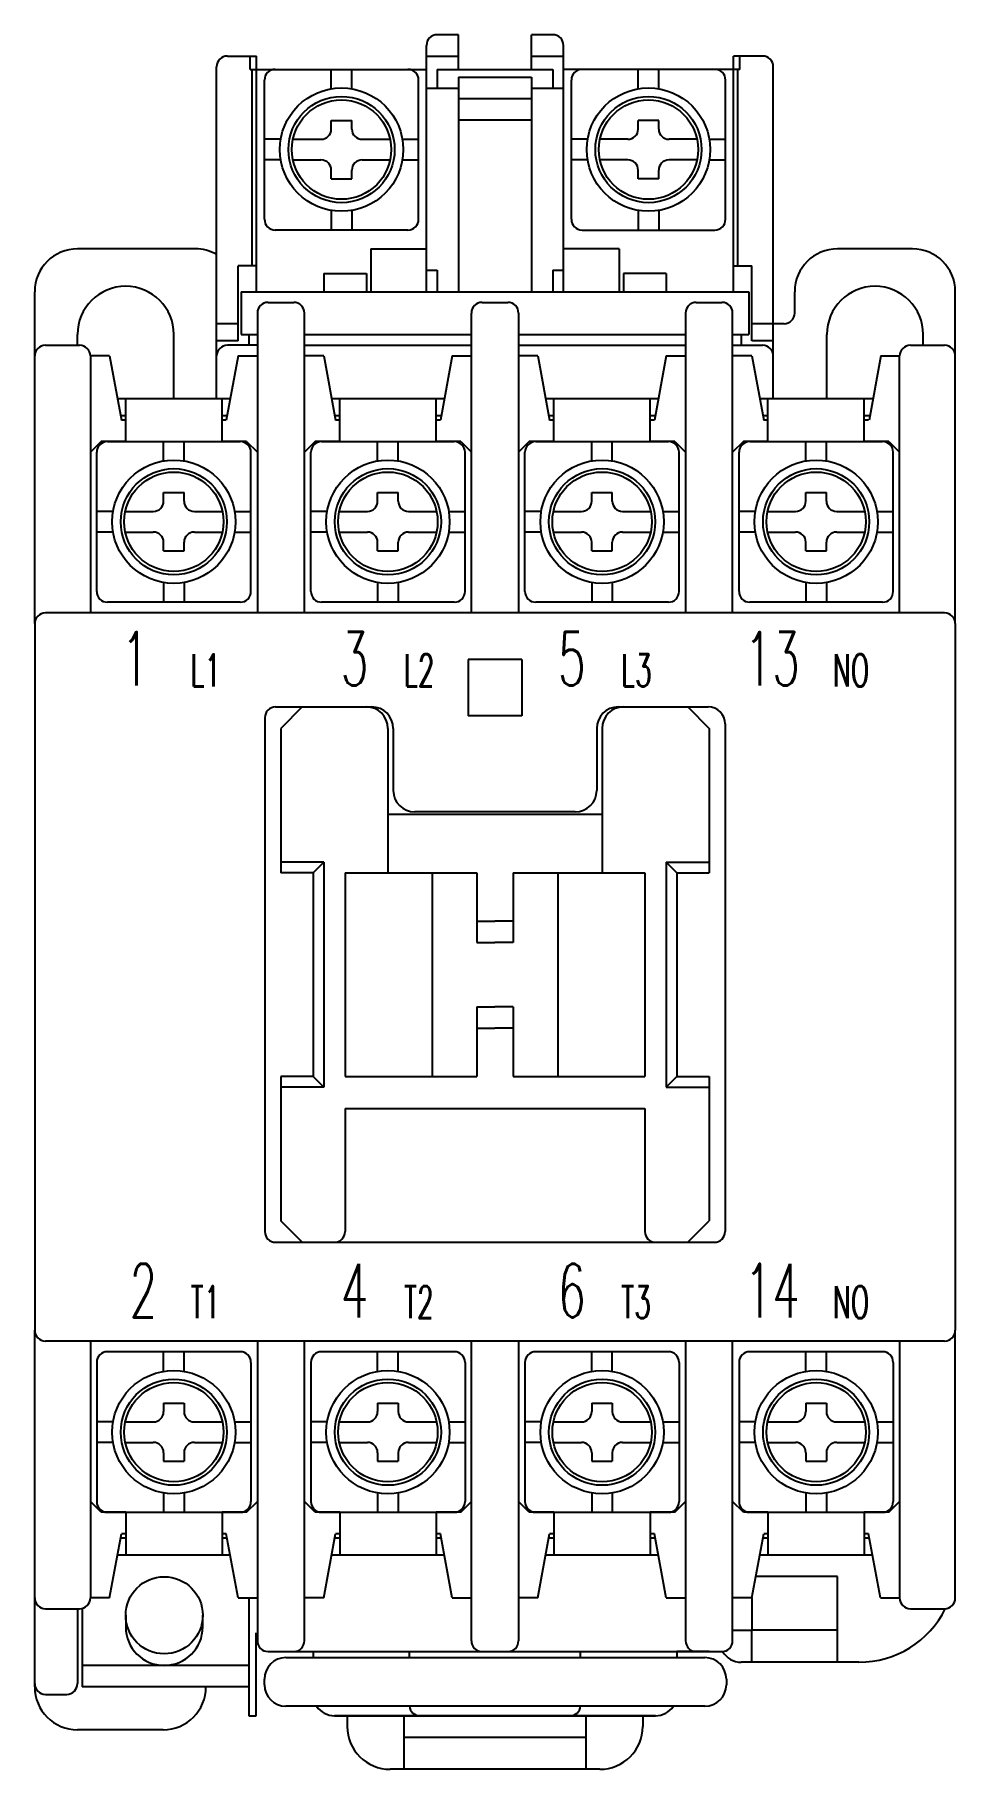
# Model space of a CAD drawing. Extents: x 86.5 to 129.5, y 199.2 to 280.2.
import ezdxf
from ezdxf.enums import TextEntityAlignment as Align

# ---------------------------------------------------------------- set-up
doc = ezdxf.new("R2010")
doc.units = 0
doc.layers.get('0').update_dxf_attribs({"linetype": 'CONTINUOUS'})
doc.styles.add('SIMPLEX', font='SIMPLEX', dxfattribs={"width": 0.8})

msp = doc.modelspace()

# ---------------------------------------------------------------- linework, layer by layer
at = {"color": 7}
for p, q in [((104.82, 268.203), (104.82, 279.703)), ((106.32, 280.203), (105.32, 280.203)), ((106.32, 278.585), (106.32, 280.203)), ((109.72, 278.585), (109.72, 280.203)), ((110.72, 280.203), (109.72, 280.203)), ((111.22, 268.203), (111.22, 279.703)), ((95.52, 279.203), (96.885, 279.203)), ((96.585, 278.585), (96.585, 279.203)), ((96.885, 268.203), (96.885, 279.203)), ((104.82, 279.203), (106.32, 279.203)), ((109.72, 279.203), (111.22, 279.203)), ((119.156, 268.203), (119.156, 279.203)), ((120.52, 279.203), (119.156, 279.203)), ((119.456, 278.585), (119.456, 279.203)), ((96.585, 278.585), (104.82, 278.585)), ((96.685, 269.403), (96.685, 278.585)), ((97.253, 271.581), (97.253, 278.081)), ((100.373, 277.678), (100.373, 278.581)), ((101.333, 277.678), (101.333, 278.581)), ((104.453, 271.581), (104.453, 278.081)), ((105.32, 278.585), (110.72, 278.585)), ((105.32, 278.585), (105.32, 277.703)), ((106.32, 278.224), (109.72, 278.224)), ((106.32, 278.224), (106.32, 268.203)), ((109.72, 278.224), (109.72, 268.203)), ((110.72, 278.585), (110.72, 277.703)), ((119.456, 278.585), (111.22, 278.585)), ((111.588, 271.581), (111.588, 278.081)), ((114.708, 277.678), (114.708, 278.581)), ((115.668, 277.678), (115.668, 278.581)), ((118.788, 271.581), (118.788, 278.081)), ((119.356, 269.403), (119.356, 278.585)), ((104.82, 277.703), (106.32, 277.703)), ((105.32, 277.703), (106.32, 277.703)), ((106.32, 277.224), (109.72, 277.224)), ((109.72, 277.703), (111.22, 277.703)), ((109.72, 277.703), (110.72, 277.703)), ((106.32, 276.224), (109.72, 276.224)), ((100.373, 276.198), (101.333, 276.198)), ((100.373, 275.798), (100.373, 276.198)), ((101.333, 275.798), (101.333, 276.198)), ((115.668, 276.198), (114.708, 276.198)), ((114.708, 275.798), (114.708, 276.198)), ((115.668, 275.798), (115.668, 276.198)), ((98.013, 275.318), (97.253, 275.318)), ((98.583, 275.318), (99.893, 275.318)), ((101.813, 275.318), (103.122, 275.318)), ((103.692, 275.318), (104.453, 275.318)), ((112.349, 275.318), (111.588, 275.318)), ((114.228, 275.318), (112.919, 275.318)), ((117.458, 275.318), (116.148, 275.318)), ((118.028, 275.318), (118.788, 275.318)), ((98.013, 274.358), (97.253, 274.358)), ((98.583, 274.358), (99.893, 274.358)), ((100.373, 273.478), (100.373, 273.878)), ((101.333, 273.478), (101.333, 273.878)), ((101.813, 274.358), (103.122, 274.358)), ((103.692, 274.358), (104.453, 274.358)), ((112.349, 274.358), (111.588, 274.358)), ((114.228, 274.358), (112.919, 274.358)), ((114.708, 273.478), (114.708, 273.878)), ((115.668, 273.478), (115.668, 273.878)), ((117.458, 274.358), (116.148, 274.358)), ((118.028, 274.358), (118.788, 274.358)), ((100.373, 273.478), (101.333, 273.478)), ((115.668, 273.478), (114.708, 273.478)), ((100.373, 271.998), (100.373, 271.081)), ((101.333, 271.998), (101.333, 271.081)), ((114.708, 271.998), (114.708, 271.081)), ((115.668, 271.998), (115.668, 271.081)), ((103.953, 271.081), (97.753, 271.081)), ((112.088, 271.081), (118.288, 271.081)), ((94.02, 270.203), (88.52, 270.203)), ((102.22, 270.203), (104.82, 270.203)), ((102.22, 270.203), (102.22, 268.203)), ((113.82, 270.203), (111.22, 270.203)), ((113.82, 270.203), (113.82, 268.203)), ((127.52, 270.203), (124.02, 270.203)), ((96.02, 265.903), (96.02, 269.403)), ((100.02, 269.048), (102.02, 269.048)), ((100.02, 269.048), (100.02, 268.203)), ((102.02, 269.048), (102.02, 268.203)), ((104.82, 269.203), (105.32, 269.203)), ((105.32, 269.203), (105.32, 268.203)), ((110.72, 269.203), (111.22, 269.203)), ((110.72, 269.203), (110.72, 268.203)), ((116.02, 269.048), (114.02, 269.048)), ((114.02, 269.048), (114.02, 268.203)), ((116.02, 269.048), (116.02, 268.203)), ((120.02, 265.903), (120.02, 269.403)), ((86.52, 252.703), (86.52, 268.203)), ((96.163, 268.203), (119.873, 268.203)), ((96.163, 268.203), (99.52, 268.203)), ((96.163, 268.203), (96.163, 266.203)), ((102.52, 268.203), (113.52, 268.203)), ((116.52, 268.203), (119.873, 268.203)), ((119.873, 268.203), (119.873, 266.203)), ((129.52, 252.703), (129.52, 268.203)), ((97.42, 267.703), (98.62, 267.703)), ((107.42, 267.703), (108.62, 267.703)), ((117.42, 267.703), (118.62, 267.703)), ((96.92, 267.203), (96.92, 253.203)), ((99.12, 253.203), (99.12, 267.203)), ((106.92, 253.203), (106.92, 267.203)), ((109.12, 267.203), (109.12, 253.203)), ((116.92, 267.203), (116.92, 253.203)), ((119.12, 253.203), (119.12, 267.203)), ((121.52, 266.703), (121.02, 266.703)), ((87.02, 265.703), (88.62, 265.703)), ((88.52, 265.703), (88.52, 266.203)), ((93.02, 263.203), (93.02, 266.203)), ((96.92, 265.703), (95.52, 265.703)), ((96.163, 266.203), (96.92, 266.203)), ((96.52, 266.203), (96.92, 266.203)), ((96.52, 266.203), (96.52, 265.703)), ((99.12, 266.203), (106.92, 266.203)), ((99.12, 266.203), (106.92, 266.203)), ((99.12, 265.703), (106.92, 265.703)), ((109.12, 266.203), (116.92, 266.203)), ((109.12, 266.203), (116.92, 266.203)), ((109.12, 265.703), (116.92, 265.703)), ((119.12, 266.203), (119.873, 266.203)), ((119.12, 266.203), (119.52, 266.203)), ((119.12, 265.703), (120.52, 265.703)), ((119.52, 266.203), (119.52, 265.703)), ((123.52, 263.203), (123.52, 266.203)), ((127.42, 265.703), (129.02, 265.703)), ((128.02, 265.703), (128.02, 266.203)), ((89.12, 265.203), (89.12, 253.203)), ((90.02, 265.203), (89.12, 265.203)), ((90.02, 265.203), (90.57, 262.203)), ((96.02, 265.203), (95.47, 262.203)), ((96.02, 265.203), (96.92, 265.203)), ((100.02, 265.203), (99.12, 265.203)), ((100.02, 265.203), (100.57, 262.203)), ((106.02, 265.203), (105.47, 262.203)), ((106.02, 265.203), (106.92, 265.203)), ((110.02, 265.203), (109.12, 265.203)), ((110.02, 265.203), (110.57, 262.203)), ((116.02, 265.203), (115.47, 262.203)), ((116.02, 265.203), (116.92, 265.203)), ((120.02, 265.203), (119.12, 265.203)), ((120.02, 265.203), (120.57, 262.203)), ((126.044, 265.203), (125.494, 262.203)), ((126.044, 265.203), (126.944, 265.203)), ((126.92, 253.203), (126.92, 265.203)), ((95.654, 263.203), (90.387, 263.203)), ((90.77, 261.203), (90.77, 263.203)), ((95.27, 261.203), (95.27, 263.203)), ((105.654, 263.203), (100.387, 263.203)), ((100.77, 261.203), (100.77, 263.203)), ((105.27, 261.203), (105.27, 263.203)), ((115.654, 263.203), (110.387, 263.203)), ((110.77, 261.203), (110.77, 263.203)), ((115.27, 261.203), (115.27, 263.203)), ((125.654, 263.203), (120.387, 263.203)), ((120.77, 261.203), (120.77, 263.203)), ((125.27, 261.203), (125.27, 263.203)), ((90.77, 262.403), (90.534, 262.403)), ((90.77, 262.203), (90.57, 262.203)), ((95.507, 262.403), (95.27, 262.403)), ((95.47, 262.203), (95.27, 262.203)), ((100.77, 262.403), (100.534, 262.403)), ((100.77, 262.203), (100.57, 262.203)), ((105.507, 262.403), (105.27, 262.403)), ((105.47, 262.203), (105.27, 262.203)), ((110.77, 262.403), (110.534, 262.403)), ((110.77, 262.203), (110.57, 262.203)), ((115.507, 262.403), (115.27, 262.403)), ((115.47, 262.203), (115.27, 262.203)), ((120.77, 262.403), (120.534, 262.403)), ((120.77, 262.203), (120.57, 262.203)), ((125.507, 262.403), (125.27, 262.403)), ((125.47, 262.203), (125.27, 262.203)), ((89.62, 261.203), (89.12, 260.703)), ((90.77, 261.203), (89.62, 261.203)), ((89.92, 261.203), (96.12, 261.203)), ((92.54, 260.3), (92.54, 261.203)), ((93.5, 260.3), (93.5, 261.203)), ((96.42, 261.203), (95.27, 261.203)), ((96.42, 261.203), (96.92, 260.703)), ((99.62, 261.203), (99.12, 260.703)), ((100.77, 261.203), (99.62, 261.203)), ((99.92, 261.203), (106.12, 261.203)), ((102.54, 260.3), (102.54, 261.203)), ((103.5, 260.3), (103.5, 261.203)), ((106.42, 261.203), (105.27, 261.203)), ((106.42, 261.203), (106.92, 260.703)), ((109.62, 261.203), (109.12, 260.703)), ((110.77, 261.203), (109.62, 261.203)), ((109.92, 261.203), (116.12, 261.203)), ((112.54, 260.3), (112.54, 261.203)), ((113.5, 260.3), (113.5, 261.203)), ((116.42, 261.203), (115.27, 261.203)), ((116.42, 261.203), (116.92, 260.703)), ((119.62, 261.203), (119.12, 260.703)), ((120.77, 261.203), (119.62, 261.203)), ((119.92, 261.203), (126.12, 261.203)), ((122.54, 260.3), (122.54, 261.203)), ((123.5, 260.3), (123.5, 261.203)), ((126.42, 261.203), (125.27, 261.203)), ((126.42, 261.203), (126.92, 260.703)), ((89.42, 254.203), (89.42, 260.703)), ((96.62, 254.203), (96.62, 260.703)), ((99.42, 254.203), (99.42, 260.703)), ((106.62, 254.203), (106.62, 260.703)), ((109.42, 254.203), (109.42, 260.703)), ((116.62, 254.203), (116.62, 260.703)), ((119.42, 254.203), (119.42, 260.703)), ((126.62, 254.203), (126.62, 260.703)), ((92.54, 258.42), (92.54, 258.82)), ((92.54, 258.82), (93.5, 258.82)), ((93.5, 258.42), (93.5, 258.82)), ((102.54, 258.82), (103.5, 258.82)), ((102.54, 258.42), (102.54, 258.82)), ((103.5, 258.42), (103.5, 258.82)), ((112.54, 258.42), (112.54, 258.82)), ((112.54, 258.82), (113.5, 258.82)), ((113.5, 258.42), (113.5, 258.82)), ((122.54, 258.42), (122.54, 258.82)), ((122.54, 258.82), (123.5, 258.82)), ((123.5, 258.42), (123.5, 258.82)), ((90.181, 257.94), (89.42, 257.94)), ((90.751, 257.94), (92.06, 257.94)), ((93.98, 257.94), (95.29, 257.94)), ((95.86, 257.94), (96.62, 257.94)), ((100.181, 257.94), (99.42, 257.94)), ((100.751, 257.94), (102.06, 257.94)), ((103.98, 257.94), (105.29, 257.94)), ((105.86, 257.94), (106.62, 257.94)), ((110.181, 257.94), (109.42, 257.94)), ((110.751, 257.94), (112.06, 257.94)), ((113.98, 257.94), (115.29, 257.94)), ((115.86, 257.94), (116.62, 257.94)), ((120.181, 257.94), (119.42, 257.94)), ((120.751, 257.94), (122.06, 257.94)), ((123.98, 257.94), (125.29, 257.94)), ((125.86, 257.94), (126.62, 257.94)), ((90.181, 256.98), (89.42, 256.98)), ((90.751, 256.98), (92.06, 256.98)), ((93.98, 256.98), (95.29, 256.98)), ((95.86, 256.98), (96.62, 256.98)), ((100.181, 256.98), (99.42, 256.98)), ((100.751, 256.98), (102.06, 256.98)), ((103.98, 256.98), (105.29, 256.98)), ((105.86, 256.98), (106.62, 256.98)), ((110.181, 256.98), (109.42, 256.98)), ((110.751, 256.98), (112.06, 256.98)), ((113.98, 256.98), (115.29, 256.98)), ((115.86, 256.98), (116.62, 256.98)), ((120.181, 256.98), (119.42, 256.98)), ((120.751, 256.98), (122.06, 256.98)), ((123.98, 256.98), (125.29, 256.98)), ((125.86, 256.98), (126.62, 256.98)), ((92.54, 256.1), (92.54, 256.5)), ((92.54, 256.1), (93.5, 256.1)), ((93.5, 256.1), (93.5, 256.5)), ((102.54, 256.1), (102.54, 256.5)), ((102.54, 256.1), (103.5, 256.1)), ((103.5, 256.1), (103.5, 256.5)), ((112.54, 256.1), (112.54, 256.5)), ((112.54, 256.1), (113.5, 256.1)), ((113.5, 256.1), (113.5, 256.5)), ((122.54, 256.1), (122.54, 256.5)), ((122.54, 256.1), (123.5, 256.1)), ((123.5, 256.1), (123.5, 256.5)), ((92.54, 254.621), (92.54, 253.703)), ((93.5, 254.621), (93.5, 253.703)), ((102.54, 254.621), (102.54, 253.703)), ((103.5, 254.621), (103.5, 253.703)), ((112.54, 254.621), (112.54, 253.703)), ((113.5, 254.621), (113.5, 253.703)), ((122.54, 254.621), (122.54, 253.703)), ((123.5, 254.621), (123.5, 253.703)), ((96.12, 253.703), (89.92, 253.703)), ((106.12, 253.703), (99.92, 253.703)), ((116.12, 253.703), (109.92, 253.703)), ((126.12, 253.703), (119.92, 253.703)), ((129.02, 253.203), (87.02, 253.203)), ((129.02, 253.203), (87.02, 253.203)), ((86.52, 252.703), (86.52, 219.703)), ((129.52, 252.703), (129.52, 219.703)), ((109.27, 251.032), (106.77, 251.032)), ((106.77, 251.032), (106.77, 250.703)), ((106.77, 250.703), (106.77, 248.4)), ((109.27, 251.032), (109.27, 250.703)), ((109.27, 250.703), (109.27, 248.4)), ((97.77, 248.812), (102.27, 248.812)), ((99.02, 248.812), (98.02, 247.812)), ((113.77, 248.812), (117.98, 248.812)), ((117.02, 248.812), (118.02, 247.812)), ((97.27, 248.312), (97.27, 224.312)), ((109.27, 248.4), (106.77, 248.4)), ((118.77, 248.022), (118.77, 224.312)), ((98.02, 247.812), (98.02, 241.062)), ((103.02, 247.812), (103.02, 241.062)), ((103.27, 247.812), (103.27, 244.912)), ((112.77, 247.812), (112.77, 244.912)), ((113.02, 247.812), (113.02, 241.062)), ((118.02, 247.812), (118.02, 241.062)), ((103.02, 243.812), (113.02, 243.812)), ((111.77, 243.912), (104.27, 243.912)), ((100.02, 241.562), (98.02, 241.562)), ((99.52, 241.062), (100.02, 241.562)), ((100.02, 241.562), (100.02, 231.062)), ((116.02, 241.562), (116.02, 231.062)), ((116.02, 241.562), (118.02, 241.562)), ((116.02, 241.562), (116.52, 241.062)), ((99.52, 241.062), (98.02, 241.062)), ((99.52, 241.062), (99.52, 231.562)), ((101.02, 241.062), (101.02, 231.562)), ((101.02, 241.062), (107.17, 241.062)), ((105.082, 241.062), (105.082, 231.562)), ((107.17, 241.062), (107.17, 237.812)), ((108.87, 241.062), (115.02, 241.062)), ((108.87, 241.062), (108.87, 237.812)), ((110.958, 241.062), (110.958, 231.562)), ((115.02, 241.062), (115.02, 231.562)), ((116.52, 241.062), (116.52, 231.562)), ((116.52, 241.062), (118.02, 241.062)), ((107.17, 238.812), (108.02, 238.812)), ((108.87, 238.812), (108.02, 238.812)), ((107.17, 237.812), (108.02, 237.812)), ((108.87, 237.812), (108.02, 237.812)), ((107.17, 234.812), (108.02, 234.812)), ((107.17, 234.812), (107.17, 231.562)), ((108.87, 234.812), (108.02, 234.812)), ((108.87, 234.812), (108.87, 231.562)), ((107.17, 233.812), (108.02, 233.812)), ((108.87, 233.812), (108.02, 233.812)), ((98.02, 231.562), (98.02, 224.812)), ((99.52, 231.562), (98.02, 231.562)), ((100.02, 231.062), (98.02, 231.062)), ((99.52, 231.562), (100.02, 231.062)), ((101.02, 231.562), (107.17, 231.562)), ((108.87, 231.562), (115.02, 231.562)), ((116.02, 231.062), (116.52, 231.562)), ((116.02, 231.062), (118.02, 231.062)), ((116.52, 231.562), (118.02, 231.562)), ((118.02, 231.562), (118.02, 224.812)), ((101.02, 230.062), (115.02, 230.062)), ((101.02, 230.062), (101.02, 224.312)), ((115.02, 230.062), (115.02, 224.312)), ((99.02, 223.812), (98.02, 224.812)), ((117.02, 223.812), (118.02, 224.812)), ((97.77, 223.812), (118.27, 223.812)), ((86.52, 203.05), (86.52, 219.703)), ((129.52, 207.203), (129.52, 219.703)), ((129.02, 219.203), (87.02, 219.203)), ((89.12, 219.203), (89.12, 207.203)), ((96.12, 218.703), (89.92, 218.703)), ((92.54, 217.785), (92.54, 218.703)), ((93.5, 217.785), (93.5, 218.703)), ((96.92, 219.203), (96.92, 205.203)), ((99.12, 205.203), (99.12, 219.203)), ((106.12, 218.703), (99.92, 218.703)), ((102.54, 217.785), (102.54, 218.703)), ((103.5, 217.785), (103.5, 218.703)), ((106.92, 205.203), (106.92, 219.203)), ((109.12, 219.203), (109.12, 205.203)), ((116.12, 218.703), (109.92, 218.703)), ((112.54, 217.785), (112.54, 218.703)), ((113.5, 217.785), (113.5, 218.703)), ((116.92, 219.203), (116.92, 205.203)), ((119.12, 205.203), (119.12, 219.203)), ((126.12, 218.703), (119.92, 218.703)), ((122.54, 217.785), (122.54, 218.703)), ((123.5, 217.785), (123.5, 218.703)), ((126.92, 219.203), (126.92, 207.203)), ((89.42, 218.203), (89.42, 211.703)), ((96.62, 218.203), (96.62, 211.703)), ((99.42, 218.203), (99.42, 211.703)), ((106.62, 218.203), (106.62, 211.703)), ((109.42, 218.203), (109.42, 211.703)), ((116.62, 218.203), (116.62, 211.703)), ((119.42, 218.203), (119.42, 211.703)), ((126.62, 218.203), (126.62, 211.703)), ((92.54, 216.306), (92.54, 215.906)), ((92.54, 216.306), (93.5, 216.306)), ((93.5, 216.306), (93.5, 215.906)), ((102.54, 216.306), (103.5, 216.306)), ((102.54, 216.306), (102.54, 215.906)), ((103.5, 216.306), (103.5, 215.906)), ((112.54, 216.306), (113.5, 216.306)), ((112.54, 216.306), (112.54, 215.906)), ((113.5, 216.306), (113.5, 215.906)), ((122.54, 216.306), (122.54, 215.906)), ((122.54, 216.306), (123.5, 216.306)), ((123.5, 216.306), (123.5, 215.906)), ((90.181, 215.426), (89.42, 215.426)), ((90.751, 215.426), (92.06, 215.426)), ((93.98, 215.426), (95.29, 215.426)), ((95.86, 215.426), (96.62, 215.426)), ((100.181, 215.426), (99.42, 215.426)), ((100.751, 215.426), (102.06, 215.426)), ((103.98, 215.426), (105.29, 215.426)), ((105.86, 215.426), (106.62, 215.426)), ((110.181, 215.426), (109.42, 215.426)), ((110.751, 215.426), (112.06, 215.426)), ((113.98, 215.426), (115.29, 215.426)), ((115.86, 215.426), (116.62, 215.426)), ((120.181, 215.426), (119.42, 215.426)), ((120.751, 215.426), (122.06, 215.426)), ((123.98, 215.426), (125.29, 215.426)), ((125.86, 215.426), (126.62, 215.426)), ((90.181, 214.466), (89.42, 214.466)), ((90.751, 214.466), (92.06, 214.466)), ((92.54, 213.986), (92.54, 213.586)), ((93.5, 213.986), (93.5, 213.586)), ((93.98, 214.466), (95.29, 214.466)), ((95.86, 214.466), (96.62, 214.466)), ((100.181, 214.466), (99.42, 214.466)), ((100.751, 214.466), (102.06, 214.466)), ((102.54, 213.986), (102.54, 213.586)), ((103.5, 213.986), (103.5, 213.586)), ((103.98, 214.466), (105.29, 214.466)), ((105.86, 214.466), (106.62, 214.466)), ((110.181, 214.466), (109.42, 214.466)), ((110.751, 214.466), (112.06, 214.466)), ((112.54, 213.986), (112.54, 213.586)), ((113.5, 213.986), (113.5, 213.586)), ((113.98, 214.466), (115.29, 214.466)), ((115.86, 214.466), (116.62, 214.466)), ((120.181, 214.466), (119.42, 214.466)), ((120.751, 214.466), (122.06, 214.466)), ((122.54, 213.986), (122.54, 213.586)), ((123.5, 213.986), (123.5, 213.586)), ((123.98, 214.466), (125.29, 214.466)), ((125.86, 214.466), (126.62, 214.466)), ((92.54, 213.586), (93.5, 213.586)), ((102.54, 213.586), (103.5, 213.586)), ((112.54, 213.586), (113.5, 213.586)), ((122.54, 213.586), (123.5, 213.586)), ((89.62, 211.203), (89.12, 211.703)), ((92.54, 212.106), (92.54, 211.203)), ((93.5, 212.106), (93.5, 211.203)), ((96.42, 211.203), (96.92, 211.703)), ((99.62, 211.203), (99.12, 211.703)), ((102.54, 212.106), (102.54, 211.203)), ((103.5, 212.106), (103.5, 211.203)), ((106.42, 211.203), (106.92, 211.703)), ((109.62, 211.203), (109.12, 211.703)), ((112.54, 212.106), (112.54, 211.203)), ((113.5, 212.106), (113.5, 211.203)), ((116.42, 211.203), (116.92, 211.703)), ((119.62, 211.203), (119.12, 211.703)), ((122.54, 212.106), (122.54, 211.203)), ((123.5, 212.106), (123.5, 211.203)), ((126.42, 211.203), (126.92, 211.703)), ((90.77, 211.203), (89.62, 211.203)), ((89.92, 211.203), (96.12, 211.203)), ((90.77, 211.203), (90.77, 209.203)), ((96.42, 211.203), (95.27, 211.203)), ((95.27, 211.203), (95.27, 209.203)), ((100.77, 211.203), (99.62, 211.203)), ((99.92, 211.203), (106.12, 211.203)), ((100.77, 211.203), (100.77, 209.203)), ((106.42, 211.203), (105.27, 211.203)), ((105.27, 211.203), (105.27, 209.203)), ((110.77, 211.203), (109.62, 211.203)), ((109.92, 211.203), (116.12, 211.203)), ((110.77, 211.203), (110.77, 209.203)), ((116.42, 211.203), (115.27, 211.203)), ((115.27, 211.203), (115.27, 209.203)), ((120.77, 211.203), (119.62, 211.203)), ((119.92, 211.203), (126.12, 211.203)), ((120.77, 211.203), (120.77, 209.203)), ((126.42, 211.203), (125.27, 211.203)), ((125.27, 211.203), (125.27, 209.203)), ((90.02, 207.203), (90.57, 210.203)), ((90.77, 210.003), (90.534, 210.003)), ((90.77, 210.203), (90.57, 210.203)), ((95.47, 210.203), (95.27, 210.203)), ((95.507, 210.003), (95.27, 210.003)), ((96.02, 207.203), (95.47, 210.203)), ((100.02, 207.203), (100.57, 210.203)), ((100.77, 210.003), (100.534, 210.003)), ((100.77, 210.203), (100.57, 210.203)), ((105.47, 210.203), (105.27, 210.203)), ((105.507, 210.003), (105.27, 210.003)), ((106.02, 207.203), (105.47, 210.203)), ((110.02, 207.203), (110.57, 210.203)), ((110.77, 210.003), (110.534, 210.003)), ((110.77, 210.203), (110.57, 210.203)), ((115.47, 210.203), (115.27, 210.203)), ((115.507, 210.003), (115.27, 210.003)), ((116.02, 207.203), (115.47, 210.203)), ((120.02, 207.203), (120.57, 210.203)), ((120.77, 210.003), (120.534, 210.003)), ((120.77, 210.203), (120.57, 210.203)), ((125.47, 210.203), (125.27, 210.203)), ((125.507, 210.003), (125.27, 210.003)), ((126.02, 207.203), (125.47, 210.203)), ((95.654, 209.203), (90.387, 209.203)), ((105.654, 209.203), (100.387, 209.203)), ((115.654, 209.203), (110.387, 209.203)), ((125.654, 209.203), (120.387, 209.203)), ((124.02, 208.203), (120.204, 208.203)), ((124.02, 204.203), (124.02, 208.203)), ((87.02, 206.703), (88.62, 206.703)), ((88.52, 206.703), (88.52, 203.203)), ((88.736, 206.716), (88.736, 203.05)), ((90.02, 207.203), (89.12, 207.203)), ((96.02, 207.203), (96.92, 207.203)), ((96.52, 207.203), (96.52, 201.698)), ((100.02, 207.203), (99.12, 207.203)), ((106.02, 207.203), (106.92, 207.203)), ((110.02, 207.203), (109.12, 207.203)), ((116.02, 207.203), (116.92, 207.203)), ((120.02, 207.203), (119.12, 207.203)), ((120.02, 207.203), (120.02, 205.703)), ((126.02, 207.203), (126.92, 207.203)), ((127.42, 206.703), (129.02, 206.703)), ((90.77, 206.395), (90.77, 205.854)), ((94.37, 205.854), (94.37, 206.395)), ((96.869, 201.698), (96.869, 205.575)), ((119.12, 205.703), (120.02, 205.703)), ((124.02, 205.703), (120.02, 205.703)), ((120.02, 204.203), (120.02, 205.703)), ((97.42, 204.703), (118.62, 204.703)), ((98.256, 204.417), (117.826, 204.417)), ((99.52, 204.703), (99.52, 204.417)), ((104.02, 204.417), (104.02, 204.703)), ((112.02, 204.417), (112.02, 204.703)), ((118.02, 204.703), (116.52, 204.703)), ((116.52, 204.703), (116.52, 204.417)), ((125.02, 204.203), (119.52, 204.203)), ((96.52, 204.05), (88.736, 204.05)), ((97.256, 203.148), (97.256, 203.417)), ((118.826, 203.417), (118.826, 203.148)), ((87.02, 202.703), (88.02, 202.703)), ((96.52, 203.05), (88.736, 203.05)), ((96.52, 201.698), (96.869, 201.698)), ((117.826, 202.148), (98.256, 202.148)), ((100.52, 201.703), (115.52, 201.703)), ((115.52, 201.703), (100.52, 201.703)), ((101.12, 201.703), (101.12, 201.203)), ((103.77, 201.703), (103.77, 199.203)), ((112.27, 201.703), (112.27, 199.203)), ((114.92, 201.703), (114.92, 201.203)), ((92.52, 201.05), (88.52, 201.05)), ((103.77, 200.703), (112.27, 200.703)), ((112.92, 199.203), (103.12, 199.203))]:
    msp.add_line(p, q, dxfattribs=at)
at = {"color": 7, "linetype": 'Continuous'}
for p, q in [((95.02, 263.203), (95.02, 278.703)), ((121.02, 263.203), (121.02, 278.703)), ((96.885, 269.403), (96.02, 269.403)), ((119.156, 269.403), (120.02, 269.403)), ((122.02, 267.203), (122.02, 268.203)), ((96.02, 266.703), (95.02, 266.703)), ((121.02, 266.703), (120.02, 266.703)), ((96.02, 265.903), (95.02, 265.903)), ((121.02, 265.903), (120.02, 265.903))]:
    msp.add_line(p, q, dxfattribs=at)
at = {"color": 7}
for centre, radius in [((100.853, 274.838), 2.88), ((100.853, 274.838), 2.48), ((100.853, 274.838), 2.32), ((115.188, 274.838), 2.88), ((115.188, 274.838), 2.48), ((115.188, 274.838), 2.32), ((93.02, 257.46), 2.88), ((103.02, 257.46), 2.88), ((113.02, 257.46), 2.88), ((123.02, 257.46), 2.88), ((93.02, 257.46), 2.48), ((93.02, 257.46), 2.32), ((103.02, 257.46), 2.48), ((103.02, 257.46), 2.32), ((113.02, 257.46), 2.48), ((113.02, 257.46), 2.32), ((123.02, 257.46), 2.48), ((123.02, 257.46), 2.32), ((93.02, 214.946), 2.88), ((93.02, 214.946), 2.48), ((93.02, 214.946), 2.32), ((103.02, 214.946), 2.88), ((103.02, 214.946), 2.48), ((103.02, 214.946), 2.32), ((113.02, 214.946), 2.88), ((113.02, 214.946), 2.48), ((113.02, 214.946), 2.32), ((123.02, 214.946), 2.88), ((123.02, 214.946), 2.48), ((123.02, 214.946), 2.32), ((92.57, 206.395), 1.8)]:
    msp.add_circle(centre, radius, dxfattribs=at)
for centre, radius, start, end in [((105.32, 279.703), 0.5, 90, 180), ((110.72, 279.703), 0.5, 0, 90), ((97.753, 278.081), 0.5, 90, 180), ((103.953, 278.081), 0.5, 0, 90), ((112.088, 278.081), 0.5, 90, 180), ((118.288, 278.081), 0.5, 0, 90), ((99.893, 275.798), 0.48, 270, 0), ((101.813, 275.798), 0.48, 180, 270), ((114.228, 275.798), 0.48, 270, 0), ((116.148, 275.798), 0.48, 180, 270), ((99.893, 273.878), 0.48, 0, 90), ((101.813, 273.878), 0.48, 90, 180), ((114.228, 273.878), 0.48, 0, 90), ((116.148, 273.878), 0.48, 90, 180), ((97.753, 271.581), 0.5, 180, 270), ((103.953, 271.581), 0.5, 270, 0), ((112.088, 271.581), 0.5, 180, 270), ((118.288, 271.581), 0.5, 270, 0), ((88.52, 268.203), 2, 90, 180), ((94.02, 268.203), 2, 60, 90), ((127.52, 268.203), 2, 0, 90), ((90.77, 266.203), 2.25, 0, 180), ((125.77, 266.203), 2.25, 0, 180), ((97.42, 267.203), 0.5, 90, 180), ((98.62, 267.203), 0.5, 0, 90), ((107.42, 267.203), 0.5, 90, 180), ((108.62, 267.203), 0.5, 0, 90), ((117.42, 267.203), 0.5, 90, 180), ((118.62, 267.203), 0.5, 0, 90), ((87.02, 265.203), 0.5, 90, 180), ((88.62, 265.203), 0.5, 0, 90), ((95.52, 265.203), 0.5, 90, 180), ((120.52, 265.203), 0.5, 0, 90), ((127.42, 265.203), 0.5, 90, 180), ((129.02, 265.203), 0.5, 0, 90), ((89.92, 260.703), 0.5, 90, 180), ((96.12, 260.703), 0.5, 0, 90), ((99.92, 260.703), 0.5, 90, 180), ((106.12, 260.703), 0.5, 0, 90), ((109.92, 260.703), 0.5, 90, 180), ((116.12, 260.703), 0.5, 0, 90), ((119.92, 260.703), 0.5, 90, 180), ((126.12, 260.703), 0.5, 0, 90), ((92.06, 258.42), 0.48, 270, 0), ((93.98, 258.42), 0.48, 180, 270), ((102.06, 258.42), 0.48, 270, 0), ((103.98, 258.42), 0.48, 180, 270), ((112.06, 258.42), 0.48, 270, 0), ((113.98, 258.42), 0.48, 180, 270), ((122.06, 258.42), 0.48, 270, 0), ((123.98, 258.42), 0.48, 180, 270), ((92.06, 256.5), 0.48, 0, 90), ((93.98, 256.5), 0.48, 90, 180), ((102.06, 256.5), 0.48, 0, 90), ((103.98, 256.5), 0.48, 90, 180), ((112.06, 256.5), 0.48, 0, 90), ((113.98, 256.5), 0.48, 90, 180), ((122.06, 256.5), 0.48, 0, 90), ((123.98, 256.5), 0.48, 90, 180), ((89.92, 254.203), 0.5, 180, 270), ((96.12, 254.203), 0.5, 270, 0), ((99.92, 254.203), 0.5, 180, 270), ((106.12, 254.203), 0.5, 270, 0), ((109.92, 254.203), 0.5, 180, 270), ((116.12, 254.203), 0.5, 270, 0), ((119.92, 254.203), 0.5, 180, 270), ((126.12, 254.203), 0.5, 270, 0), ((87.02, 252.703), 0.5, 90, 180), ((129.02, 252.703), 0.5, 0, 90), ((97.77, 248.312), 0.5, 90, 180), ((102.02, 247.812), 1, 0, 90), ((102.27, 247.812), 1, 0, 90), ((113.77, 247.812), 1, 90, 180), ((114.02, 247.812), 1, 90, 180), ((117.98, 248.022), 0.79, 0, 90), ((104.27, 244.912), 1, 180, 270), ((111.77, 244.912), 1, 270, 0), ((97.77, 224.312), 0.5, 180, 270), ((100.52, 224.312), 0.5, 270, 0), ((115.52, 224.312), 0.5, 180, 270), ((118.27, 224.312), 0.5, 270, 0), ((87.02, 219.703), 0.5, 180, 270), ((129.02, 219.703), 0.5, 270, 0), ((89.92, 218.203), 0.5, 90, 180), ((96.12, 218.203), 0.5, 0, 90), ((99.92, 218.203), 0.5, 90, 180), ((106.12, 218.203), 0.5, 0, 90), ((109.92, 218.203), 0.5, 90, 180), ((116.12, 218.203), 0.5, 0, 90), ((119.92, 218.203), 0.5, 90, 180), ((126.12, 218.203), 0.5, 0, 90), ((92.06, 215.906), 0.48, 270, 0), ((93.98, 215.906), 0.48, 180, 270), ((102.06, 215.906), 0.48, 270, 0), ((103.98, 215.906), 0.48, 180, 270), ((112.06, 215.906), 0.48, 270, 0), ((113.98, 215.906), 0.48, 180, 270), ((122.06, 215.906), 0.48, 270, 0), ((123.98, 215.906), 0.48, 180, 270), ((92.06, 213.986), 0.48, 0, 90), ((93.98, 213.986), 0.48, 90, 180), ((102.06, 213.986), 0.48, 0, 90), ((103.98, 213.986), 0.48, 90, 180), ((112.06, 213.986), 0.48, 0, 90), ((113.98, 213.986), 0.48, 90, 180), ((122.06, 213.986), 0.48, 0, 90), ((123.98, 213.986), 0.48, 90, 180), ((89.92, 211.703), 0.5, 180, 270), ((96.12, 211.703), 0.5, 270, 0), ((99.92, 211.703), 0.5, 180, 270), ((106.12, 211.703), 0.5, 270, 0), ((109.92, 211.703), 0.5, 180, 270), ((116.12, 211.703), 0.5, 270, 0), ((119.92, 211.703), 0.5, 180, 270), ((126.12, 211.703), 0.5, 270, 0), ((87.02, 207.203), 0.5, 180, 270), ((88.62, 207.203), 0.5, 270, 0), ((125.02, 208.703), 4.5, 270, 333.62643), ((127.42, 207.203), 0.5, 180, 270), ((129.02, 207.203), 0.5, 270, 0), ((92.57, 205.854), 1.8, 180, 0), ((97.42, 205.203), 0.5, 180, 270), ((98.62, 205.203), 0.5, 270, 0), ((107.42, 205.203), 0.5, 180, 270), ((108.62, 205.203), 0.5, 270, 0), ((117.42, 205.203), 0.5, 180, 270), ((118.62, 205.203), 0.5, 270, 0), ((98.256, 203.417), 1, 90, 180), ((117.826, 203.417), 1, 0, 90), ((119.52, 205.203), 1, 209.92643, 270), ((87.02, 203.203), 0.5, 180, 270), ((88.52, 203.05), 2, 180, 270), ((88.02, 203.203), 0.5, 270, 0), ((92.52, 203.05), 2, 270, 0), ((98.256, 203.148), 1, 180, 270), ((117.826, 203.148), 1, 270, 0), ((100.52, 202.703), 1, 213.69668, 270), ((104.52, 202.203), 0.5, 186.29182, 270), ((111.52, 202.203), 0.5, 270, 353.70818), ((115.52, 202.703), 1, 270, 326.30332), ((103.12, 201.203), 2, 180, 270), ((112.92, 201.203), 2, 270, 0)]:
    msp.add_arc(centre, radius, start, end, dxfattribs=at)
at = {"color": 7, "linetype": 'Continuous'}
for centre, radius, start, end in [((95.52, 278.703), 0.5, 90, 180), ((120.52, 278.703), 0.5, 0, 90), ((124.02, 268.203), 2, 90, 180), ((121.52, 267.203), 0.5, 270, 0)]:
    msp.add_arc(centre, radius, start, end, dxfattribs=at)

# ---------------------------------------------------------------- texts
at = {"color": 7, "style": 'SIMPLEX', "width": 0.6}
for s, p in [('1', (91.859, 249.814)), ('3', (102.107, 249.814)), ('5', (112.254, 249.814)), ('13', (122.254, 249.814)), ('2', (92.239, 220.307)), ('4', (102.107, 220.307)), ('6', (112.254, 220.307)), ('14', (122.254, 220.307))]:
    msp.add_text(s, height=2.5, dxfattribs=at).set_placement(p, align=Align.RIGHT)
for s, p in [('L1', (93.799, 249.773)), ('L2', (103.763, 249.773)), ('L3', (113.911, 249.773)), ('NO', (123.798, 249.773)), ('T1', (93.799, 220.266)), ('T2', (103.763, 220.266)), ('T3', (113.911, 220.266)), ('NO', (123.798, 220.266))]:
    msp.add_text(s, height=1.5, dxfattribs=at).set_placement(p)

doc.saveas('drawing.dxf')
